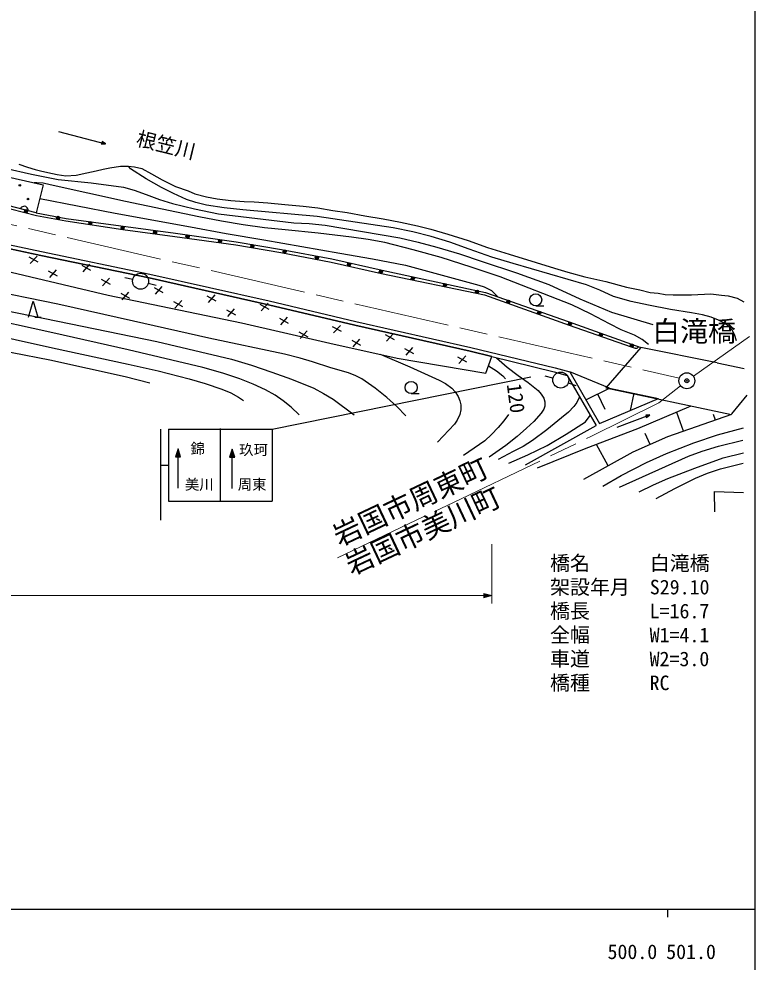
# Model space of a CAD drawing. Units: millimetres, scale not verified. Extents: x 40000 to 680000, y 20000 to 380000.
# Drawn here: x 486725 to 579000, y 198357 to 316550 of the extents above; entities that cross this region are included whole.
import ezdxf
from ezdxf.enums import TextEntityAlignment as Align

# ---------------------------------------------------------------- set-up
doc = ezdxf.new("R2010")
doc.units = ezdxf.units.MM
doc.header["$LTSCALE"] = 1000
doc.header["$PDMODE"] = 32
doc.header["$PDSIZE"] = 500
doc.linetypes.add('CHAIN', pattern=[18.5, 12, -1.5, 3.5, -1.5])
for name, color, linetype, lineweight in [('M-BGD', 7, 'Continuous', 25), ('M-BMK', 2, 'CHAIN', 13), ('M-BMK-SRVR', 3, 'Continuous', 25), ('M-STR-HTXT', 7, 'Continuous', 13), ('M-STR-STR1', 1, 'Continuous', 25), ('M-STR-STRC', 7, 'Continuous', 25), ('M-TTL-BAND', 7, 'Continuous', 25)]:
    doc.layers.add(name, color=color, linetype=linetype, lineweight=lineweight)
for name, color, linetype in [('M-BGD-HTXT', 7, 'Continuous'), ('M-BMK-HTXT', 7, 'Continuous'), ('M-OTRS', 6, 'Continuous')]:
    doc.layers.add(name, color=color, linetype=linetype)
doc.styles.add('ＭＳ ゴシック', font='')
doc.styles.get('ＭＳ ゴシック').set_extended_font_data('MS Gothic')

msp = doc.modelspace()

# ---------------------------------------------------------------- linework, layer by layer
at = {"layer": 'M-BGD'}
for p, q in [((491700, 302434), (497595, 300884)), ((497152, 301166), (497071, 300856)), ((497071, 300856), (497595, 300884)), ((497164, 301132), (497098, 300880)), ((497098, 300880), (497537, 300899)), ((497176, 301098), (497125, 300904)), ((497125, 300904), (497479, 300914)), ((497595, 300884), (497152, 301166)), ((497187, 301064), (497152, 300928)), ((497152, 300928), (497421, 300930)), ((497537, 300899), (497164, 301132)), ((497479, 300914), (497176, 301098)), ((497199, 301029), (497179, 300952)), ((497179, 300952), (497363, 300945)), ((497421, 300930), (497187, 301064)), ((497363, 300945), (497199, 301029)), ((497211, 300995), (497206, 300976)), ((497206, 300976), (497286, 300965)), ((497286, 300965), (497211, 300995)), ((477659, 298535), (489780, 295739)), ((486704, 298354), (487814, 297973)), ((487814, 297973), (488769, 297695)), ((497288, 297713), (498138, 297904)), ((498138, 297904), (499479, 298078)), ((499479, 298078), (500416, 298078)), ((500416, 298078), (501197, 298026)), ((501197, 298026), (502151, 297818)), ((488769, 297695), (489445, 297504)), ((489445, 297504), (490348, 297296)), ((490348, 297296), (491528, 297053)), ((491528, 297053), (492603, 296897)), ((492603, 296897), (493905, 296984)), ((493905, 296984), (495258, 297245)), ((495258, 297245), (496403, 297488)), ((496403, 297488), (497288, 297713)), ((502151, 297818), (503366, 297142)), ((503366, 297142), (504667, 296396)), ((489780, 295739), (488888, 292253)), ((504667, 296396), (506351, 295528)), ((506351, 295528), (507947, 294990)), ((476842, 294992), (488932, 291904)), ((488888, 292254), (476970, 295293)), ((507947, 294990), (508780, 294626)), ((508780, 294626), (510255, 294262)), ((510255, 294262), (511591, 294002)), ((511591, 294002), (513309, 293811)), ((513309, 293811), (514957, 293673)), ((514957, 293673), (516224, 293621)), ((516224, 293621), (517916, 293496)), ((517916, 293496), (520050, 293306)), ((520050, 293306), (522340, 293063)), ((486982, 292864), (486914, 292758)), ((487065, 292946), (486982, 292864)), ((487187, 293018), (487065, 292946)), ((487299, 293052), (487187, 293018)), ((487425, 293061), (487299, 293052)), ((487580, 293021), (487425, 293061)), ((487686, 292953), (487580, 293021)), ((487768, 292870), (487686, 292953)), ((487841, 292748), (487768, 292870)), ((487874, 292637), (487841, 292748)), ((487883, 292510), (487874, 292637)), ((488888, 292253), (492653, 291537)), ((522340, 293063), (524197, 292872)), ((524197, 292872), (526071, 292543)), ((526071, 292543), (527858, 292283)), ((527858, 292283), (530079, 291884)), ((488932, 291904), (492610, 291228)), ((492610, 291228), (499759, 290170)), ((492653, 291537), (506365, 289680)), ((530079, 291884), (532387, 291503)), ((532387, 291503), (534573, 291069)), ((534573, 291069), (536673, 290601)), ((473871, 290241), (489473, 286906)), ((489473, 286906), (473871, 290241)), ((473975, 290730), (489574, 287395)), ((499759, 290170), (506291, 289288)), ((506365, 289680), (513975, 288626)), ((536673, 290601), (538356, 290202)), ((538356, 290202), (540469, 289578)), ((540469, 289578), (543054, 288762)), ((506291, 289288), (513908, 288229)), ((513975, 288626), (519635, 287647)), ((543054, 288762), (545449, 287912)), ((489574, 287395), (503160, 284576)), ((513908, 288229), (519558, 287289)), ((519558, 287289), (525883, 286083)), ((519635, 287647), (525939, 286468)), ((545449, 287912), (548173, 287062)), ((489131, 286048), (488012, 286672)), ((488144, 285882), (488999, 286837)), ((489473, 286906), (503054, 284088)), ((503054, 284088), (489473, 286906)), ((525883, 286083), (532180, 284642)), ((525939, 286468), (532268, 285062)), ((548173, 287062), (551539, 286004)), ((491574, 284305), (490455, 284929)), ((490588, 284140), (491442, 285095)), ((495759, 285006), (494641, 285630)), ((494773, 284841), (495627, 285795)), ((532268, 285062), (545212, 282276)), ((551539, 286004), (553844, 285299)), ((553844, 285299), (555510, 284814)), ((485753, 284819), (497903, 281946)), ((498203, 283264), (497084, 283888)), ((497216, 283099), (498070, 284053)), ((500999, 283883), (500021, 284092)), ((503054, 284088), (518000, 280714)), ((518000, 280714), (503054, 284088)), ((503160, 284576), (518112, 281202)), ((532180, 284642), (545094, 281968)), ((555510, 284814), (557644, 284224)), ((557644, 284224), (560281, 283634)), ((502949, 283437), (503921, 283200)), ((504831, 282223), (503712, 282847)), ((503845, 282057), (504699, 283012)), ((560281, 283634), (562878, 282915)), ((562878, 282915), (564559, 282617)), ((564559, 282617), (565833, 282264)), ((497903, 281946), (514621, 278447)), ((500646, 281522), (499527, 282146)), ((499659, 281357), (500514, 282311)), ((511460, 281181), (510341, 281805)), ((510473, 281016), (511327, 281970)), ((545094, 281968), (555686, 278174)), ((545212, 282276), (555559, 278635)), ((565833, 282264), (566836, 282183)), ((566836, 282183), (567705, 282033)), ((567705, 282033), (568721, 281991)), ((568721, 281991), (571009, 281991)), ((571009, 281991), (573466, 282076)), ((573466, 282076), (574779, 281949)), ((574779, 281949), (575626, 281865)), ((575626, 281865), (576728, 281568)), ((576728, 281568), (577575, 281102)), ((487918, 279184), (488518, 281185)), ((488518, 281185), (489118, 279184)), ((507274, 280480), (506156, 281104)), ((506288, 280315), (507142, 281269)), ((512916, 279274), (513771, 280228)), ((518088, 280140), (516969, 280764)), ((517102, 279975), (517956, 280929)), ((518000, 280714), (528845, 278156)), ((528845, 278156), (518000, 280714)), ((518112, 281202), (528957, 278643)), ((551499, 280587), (552500, 280587)), ((488718, 279184), (489518, 279184)), ((513903, 279439), (512784, 280063)), ((520531, 278397), (519413, 279021)), ((519545, 278232), (520399, 279187)), ((514621, 278447), (525682, 275923)), ((527160, 277356), (526041, 277980)), ((526173, 277191), (527028, 278145)), ((528845, 278156), (543269, 274900)), ((543269, 274900), (528845, 278156)), ((528957, 278643), (543384, 275387)), ((555559, 278635), (564669, 275384)), ((555686, 278174), (563481, 275438)), ((522974, 276655), (521856, 277279)), ((521988, 276490), (522842, 277444)), ((533788, 276315), (532670, 276939)), ((532802, 276149), (533656, 277104)), ((525682, 275923), (534130, 274051)), ((529603, 275614), (528484, 276238)), ((528616, 275449), (529471, 276403)), ((563481, 275437), (563953, 275272)), ((564319, 275408), (564306, 275370)), ((536231, 274572), (535113, 275196)), ((535245, 274407), (536099, 275362)), ((541873, 273366), (542728, 274320)), ((543269, 274900), (553813, 272321)), ((545988, 274235), (543269, 274900)), ((543384, 275387), (553931, 272806)), ((545235, 272136), (545988, 274235)), ((564029, 275245), (563953, 275272)), ((564101, 275241), (564029, 275245)), ((564158, 275253), (564101, 275241)), ((564222, 275283), (564158, 275253)), ((564267, 275320), (564222, 275283)), ((564306, 275370), (564267, 275320)), ((574240, 273461), (564669, 275384)), ((534130, 274051), (545235, 272136)), ((542860, 273531), (541741, 274155)), ((574240, 273461), (577644, 272725)), ((553800, 272324), (555435, 271877)), ((553931, 272806), (555765, 272305)), ((555435, 271877), (559064, 265586)), ((560728, 270281), (555765, 272305)), ((555765, 272305), (559497, 265836)), ((553666, 271541), (552696, 271787)), ((555578, 270961), (556521, 270626)), ((535900, 269607), (536900, 269607)), ((557771, 268827), (560728, 270281)), ((559250, 269554), (560182, 267659)), ((560292, 270321), (576032, 266973)), ((560728, 270281), (566875, 268998)), ((563802, 269640), (563353, 267488)), ((559497, 265836), (566875, 268998)), ((564301, 265241), (570969, 268060)), ((570008, 264878), (569187, 267240)), ((561699, 265396), (565812, 266919)), ((565812, 266919), (565287, 266895)), ((565287, 266895), (565398, 266595)), ((565755, 266898), (565316, 266874)), ((565316, 266874), (565406, 266630)), ((565699, 266877), (565345, 266853)), ((565345, 266853), (565415, 266665)), ((565643, 266856), (565374, 266832)), ((565374, 266832), (565423, 266700)), ((565398, 266595), (565812, 266919)), ((565586, 266836), (565404, 266811)), ((565404, 266811), (565431, 266735)), ((565406, 266630), (565755, 266898)), ((565415, 266665), (565699, 266877)), ((565423, 266700), (565643, 266856)), ((565431, 266735), (565586, 266836)), ((565511, 266808), (565433, 266789)), ((565433, 266789), (565440, 266771)), ((565440, 266771), (565511, 266808)), ((576032, 266973), (567999, 264180)), ((574024, 266275), (573780, 266977)), ((550211, 260675), (559064, 265586)), ((557832, 262779), (564301, 265241)), ((574271, 264449), (577531, 265324)), ((567999, 264180), (563692, 262266)), ((565846, 263223), (565237, 264592)), ((571330, 263442), (574271, 264449)), ((551719, 260278), (557832, 262779)), ((560582, 260556), (559115, 263226)), ((567885, 262090), (571330, 263442)), ((563692, 262266), (557471, 258847)), ((565394, 260950), (567885, 262090)), ((562214, 259333), (565394, 260950)), ((559908, 258008), (562214, 259333)), ((573928, 254776), (573901, 257347)), ((573901, 257347), (577532, 257188))]:
    msp.add_line(p, q, dxfattribs=at)
for points in [[(576667, 276224), (576416, 276991), (576108, 277542), (575698, 277984), (575140, 278403), (574401, 278805), (573472, 279179), (572390, 279465), (571009, 279702), (568399, 280126), (565655, 280677), (563479, 281148), (561246, 281744), (559555, 282544), (557874, 283228), (548693, 285890), (546015, 286709), (543181, 287684), (540730, 288554), (538414, 289270), (536085, 289854), (533648, 290358), (524110, 291788), (514797, 292605), (512460, 292853), (510247, 293193), (508887, 293533), (507734, 293930), (506089, 294664), (504618, 295431), (502696, 296513), (500718, 297779), (500453, 298073)], [(485009, 297844), (488325, 297087), (491638, 296438), (495805, 296005), (499837, 295471), (501181, 295082), (502662, 294542), (504347, 293903), (505992, 293399), (508722, 292733), (511742, 292116), (521167, 290984), (523097, 290905), (525103, 290716), (534461, 289105), (536761, 288574), (539099, 287930), (541950, 287095), (544799, 286155), (549078, 284725), (553129, 283253), (557020, 281486), (561015, 279793), (566194, 278260)], [(565623, 275735), (564831, 276354), (563889, 276919), (562217, 277597), (560751, 278319), (558377, 279596), (556007, 280738), (547035, 284221), (543422, 285455), (539643, 286636), (536156, 287621), (532607, 288511), (530521, 288914), (528420, 289216), (524240, 289709), (520080, 290097), (517494, 290372), (514839, 290761), (512103, 291193), (509275, 291747), (500094, 293646), (490663, 295760), (489790, 295945), (488965, 295996), (488662, 295997)], [(489347, 294047), (498774, 292191), (508244, 290503), (512690, 289667), (517427, 288882), (526937, 287203), (531061, 286495), (535187, 285680), (544380, 283196), (545043, 282979), (545947, 282533), (546749, 281735)], [(535217, 266825), (534098, 267971), (532822, 269121), (531363, 270278), (529725, 271439), (528970, 271834), (528039, 272183), (525810, 272810), (523527, 273561), (521969, 274047), (520028, 274527), (510527, 276556), (501103, 278674), (491623, 280813), (482162, 282710), (472792, 284443), (469643, 285156), (466351, 286010), (456997, 288702), (448684, 291255)], [(521849, 266918), (520845, 267896), (519869, 268698), (518839, 269380), (517615, 270062), (516099, 270770), (514423, 271428), (512274, 272144), (509774, 272861), (500433, 275062), (490973, 277196), (481439, 279310), (471986, 281349), (462465, 283360), (453004, 285334), (448840, 286253), (444669, 287063), (441465, 287510), (438013, 287887), (428260, 288823), (425256, 289051), (422233, 289179), (412597, 289113), (410197, 289133)], [(428534, 287189), (431921, 286893), (435254, 286498), (439409, 285869), (443505, 285148), (452968, 283389), (462514, 281572), (472088, 279469), (481545, 277411), (490930, 275349), (500417, 273286), (504178, 272431), (508055, 271444), (510092, 270865), (512177, 270160), (513283, 269705), (514252, 269169), (514871, 268741)], [(410175, 284790), (414846, 285187), (417645, 285312), (420461, 285334), (423861, 285236), (427277, 285037), (436885, 284249), (440061, 283844), (443245, 283335), (452809, 281468), (462225, 279501), (471707, 277539), (481144, 275674), (490619, 273806), (500062, 271745), (503140, 270929)], [(485092, 280024), (494653, 278047), (504001, 276129), (513377, 273905), (515871, 273169), (518444, 272300), (520913, 271408), (523694, 270280), (524916, 269629), (526102, 268881), (528741, 266916)], [(531998, 274524), (535708, 272952), (539419, 271268), (540203, 270852), (541000, 270279), (541395, 269831), (541772, 269228), (542005, 268670), (542112, 268175), (542105, 267574), (541976, 266989), (541651, 266255), (541320, 265750), (539175, 263491)], [(545574, 273083), (546590, 272444), (547381, 271810), (547734, 271433)], [(546567, 274094), (547931, 272917), (549309, 271873), (550566, 270995), (551802, 269982), (552199, 269527), (552506, 269008), (552634, 268574), (552630, 268018), (552504, 267640), (552183, 267124), (551250, 266107), (550332, 265251), (549177, 264207), (547767, 263088), (545685, 261627)], [(556973, 269211), (556633, 268484), (556297, 267986), (555590, 267276), (554730, 266562), (552883, 265035), (551091, 263700), (549917, 262988), (548685, 262359), (546787, 261347)], [(548108, 266962), (547509, 266164), (546778, 265367), (545974, 264466), (545132, 263687), (542470, 261825)], [(548116, 260873), (550500, 261911), (552922, 263090), (555327, 264511), (557730, 266061), (558325, 266866)], [(562002, 257876), (570657, 261743), (572380, 262370), (574411, 262993), (577478, 263761)], [(564467, 257293), (566261, 258178), (568062, 258945), (571439, 260271), (575007, 261545), (577558, 262171)], [(566587, 256445), (568945, 257717), (571539, 258993), (573014, 259614), (574639, 260178), (577505, 260899)]]:
    msp.add_lwpolyline(points, dxfattribs=at)
for centre, major_axis in [((486846, 295695), (100, 0)), ((487867, 293974), (100, 0)), ((487627, 292444), (200, 0)), ((487627, 292444), (120, 0)), ((487627, 292444), (40, 0)), ((491629, 291612), (200, 0)), ((491629, 291612), (120, 0)), ((491629, 291612), (40, 0)), ((495676, 290976), (200, 0)), ((495676, 290976), (120, 0)), ((495676, 290976), (40, 0)), ((499736, 290375), (200, 0)), ((499736, 290375), (120, 0)), ((499736, 290375), (40, 0)), ((503800, 289826), (200, 0)), ((503800, 289826), (120, 0)), ((503800, 289826), (40, 0)), ((507867, 289271), (200, 0)), ((507867, 289271), (120, 0)), ((507867, 289271), (40, 0)), ((511932, 288706), (200, 0)), ((511932, 288706), (120, 0)), ((511932, 288706), (40, 0)), ((515993, 288085), (200, 0)), ((515993, 288085), (120, 0)), ((515993, 288085), (40, 0)), ((520044, 287400), (200, 0)), ((520044, 287400), (120, 0)), ((520044, 287400), (40, 0)), ((524075, 286631), (200, 0)), ((524075, 286631), (120, 0)), ((524075, 286631), (40, 0)), ((528097, 285782), (200, 0)), ((528097, 285782), (120, 0)), ((528097, 285782), (40, 0)), ((532098, 284866), (200, 0)), ((532098, 284866), (120, 0)), ((532098, 284866), (40, 0)), ((501978, 283675), (1000, 0)), ((536112, 284032), (200, 0)), ((536112, 284032), (120, 0)), ((536112, 284032), (40, 0)), ((540130, 283200), (200, 0)), ((540130, 283200), (120, 0)), ((540130, 283200), (40, 0)), ((544149, 282368), (200, 0)), ((544149, 282368), (120, 0)), ((544149, 282368), (40, 0)), ((548077, 281112), (200, 0)), ((551499, 281347), (760, 0)), ((548077, 281112), (120, 0)), ((548077, 281112), (40, 0)), ((551941, 279728), (200, 0)), ((551941, 279728), (120, 0)), ((551941, 279728), (40, 0)), ((555803, 278345), (200, 0)), ((555803, 278345), (120, 0)), ((555803, 278345), (40, 0)), ((559675, 276986), (200, 0)), ((559675, 276986), (120, 0)), ((559675, 276986), (40, 0)), ((563548, 275627), (200, 0)), ((563548, 275627), (120, 0)), ((563548, 275627), (40, 0)), ((554636, 271295), (1000, 0)), ((535900, 270367), (760, 0))]:
    msp.add_ellipse(centre, major_axis=major_axis, ratio=0.999997, dxfattribs=at)
at = {"layer": 'M-BMK'}
for p, q in [((474757, 293284), (569485, 271530)), ((571256, 271779), (578288, 276747)), ((566914, 268424), (569654, 270582)), ((558423, 264217), (566914, 268424)), ((541197, 255966), (558423, 264217)), ((526640, 249009), (541197, 255966))]:
    msp.add_line(p, q, dxfattribs=at)
at = {"layer": 'M-BMK-SRVR'}
for major_axis in [(1000, 0), (40, 0)]:
    msp.add_ellipse((570439, 271201), major_axis=major_axis, ratio=0.999997, dxfattribs=at)
at = {"layer": 'M-OTRS'}
msp.add_point((570439, 271201), dxfattribs=at)
at = {"layer": 'M-STR-HTXT'}
for p, q in [((545988, 243279), (545988, 250716)), ((294380, 244279), (545988, 244279)), ((544988, 243999), (544988, 244559)), ((544988, 244559), (545988, 244279)), ((545988, 244279), (544988, 243999)), ((545028, 244079), (545028, 244479)), ((545028, 244479), (545708, 244279)), ((545708, 244279), (545028, 244079)), ((545068, 244159), (545068, 244399)), ((545068, 244399), (545548, 244279)), ((545548, 244279), (545068, 244159)), ((545108, 244239), (545108, 244319)), ((545108, 244319), (545308, 244279)), ((545308, 244279), (545108, 244239))]:
    msp.add_line(p, q, dxfattribs=at)
at = {"layer": 'M-STR-STR1'}
for p, q in [((564669, 275384), (560292, 270321)), ((576066, 267041), (577997, 269383))]:
    msp.add_line(p, q, dxfattribs=at)
at = {"layer": 'M-STR-STRC'}
for p, q in [((518471, 265127), (550909, 271678)), ((504468, 265126), (504469, 253748)), ((505468, 265126), (518471, 265127)), ((505468, 265126), (505469, 256124)), ((511970, 265217), (511971, 256215)), ((518471, 265127), (518472, 256125)), ((506682, 262677), (506362, 261677)), ((506682, 262557), (506422, 261717)), ((506682, 262437), (506482, 261757)), ((507003, 261677), (506682, 262677)), ((506683, 257728), (506682, 262677)), ((506943, 261717), (506682, 262557)), ((506883, 261757), (506682, 262437)), ((513459, 262645), (513139, 261644)), ((513459, 262525), (513199, 261684)), ((513459, 262404), (513259, 261724)), ((513779, 261644), (513459, 262645)), ((513459, 257695), (513459, 262645)), ((513719, 261684), (513459, 262525)), ((513659, 261724), (513459, 262404)), ((506362, 261677), (507003, 261677)), ((506422, 261717), (506943, 261717)), ((506482, 261757), (506883, 261757)), ((506682, 262317), (506542, 261797)), ((506542, 261797), (506822, 261797)), ((506682, 262197), (506602, 261837)), ((506602, 261837), (506762, 261837)), ((506682, 262037), (506662, 261877)), ((506662, 261877), (506702, 261877)), ((506822, 261797), (506682, 262317)), ((506762, 261837), (506682, 262197)), ((506702, 261877), (506682, 262037)), ((513139, 261644), (513779, 261644)), ((513199, 261684), (513719, 261684)), ((513259, 261724), (513659, 261724)), ((513459, 262284), (513319, 261764)), ((513319, 261764), (513599, 261764)), ((513459, 262164), (513379, 261804)), ((513379, 261804), (513539, 261804)), ((513459, 262004), (513439, 261844)), ((513439, 261844), (513479, 261844)), ((513599, 261764), (513459, 262284)), ((513539, 261804), (513459, 262164)), ((513479, 261844), (513459, 262004)), ((504468, 260625), (505469, 260625)), ((505469, 256124), (518472, 256125))]:
    msp.add_line(p, q, dxfattribs=at)
at = {"layer": 'M-TTL-BAND'}
for p, q in [((579000, 20000), (579000, 370000)), ((40000, 205000), (579000, 205000)), ((568000, 205000), (568000, 204000))]:
    msp.add_line(p, q, dxfattribs=at)

# ---------------------------------------------------------------- texts
at = {"layer": 'M-BGD', "style": 'ＭＳ ゴシック'}
msp.add_text('120', height=1833, rotation=277.607, dxfattribs=at).set_placement((547321, 270681), align=Align.BOTTOM_LEFT)
at = {"layer": 'M-BGD-HTXT', "style": 'ＭＳ ゴシック'}
for s, height, rotation, p in [('根笠川', 1833, 346.206, (501176, 300215)), ('白滝橋', 2566, 359.964, (566096, 275362))]:
    msp.add_text(s, height=height, rotation=rotation, dxfattribs=at).set_placement(p, align=Align.BOTTOM_LEFT)
at = {"layer": 'M-BMK-HTXT', "style": 'ＭＳ ゴシック'}
for s, rotation, p in [('岩国市周東町', 25.306, (527211, 249728)), ('岩国市美川町', 25.206, (528752, 246097))]:
    msp.add_text(s, height=2566, rotation=rotation, dxfattribs=at).set_placement(p, align=Align.BOTTOM_LEFT)
at = {"layer": 'M-STR-HTXT', "style": 'ＭＳ ゴシック'}
for s, p in [('橋名\u3000\u3000\u3000白滝橋', (553297, 246896)), ('架設年月\u3000S29.10', (553295, 243896)), ('橋長      L=16.7', (553293, 240896)), ('全幅      W1=4.1', (553291, 237896)), ('車道      W2=3.0', (553290, 234896)), ('橋種      RC', (553288, 231896))]:
    msp.add_text(s, height=1833, rotation=359.964, dxfattribs=at).set_placement(p, align=Align.BOTTOM_LEFT)
at = {"layer": 'M-STR-STRC', "style": 'ＭＳ ゴシック'}
for s, p in [('錦', (508226, 261651)), ('玖珂', (514334, 261503)), ('美川', (507538, 257159)), ('周東', (514160, 257160))]:
    msp.add_text(s, height=1320, rotation=0.006, dxfattribs=at).set_placement(p, align=Align.BOTTOM_LEFT)
at = {"layer": 'M-TTL-BAND', "style": 'ＭＳ ゴシック'}
for s, p in [('500.0', (563614, 198195)), ('501.0', (570969, 198195))]:
    msp.add_text(s, height=1833, dxfattribs=at).set_placement(p, align=Align.BOTTOM_CENTER)

doc.saveas('drawing.dxf')
